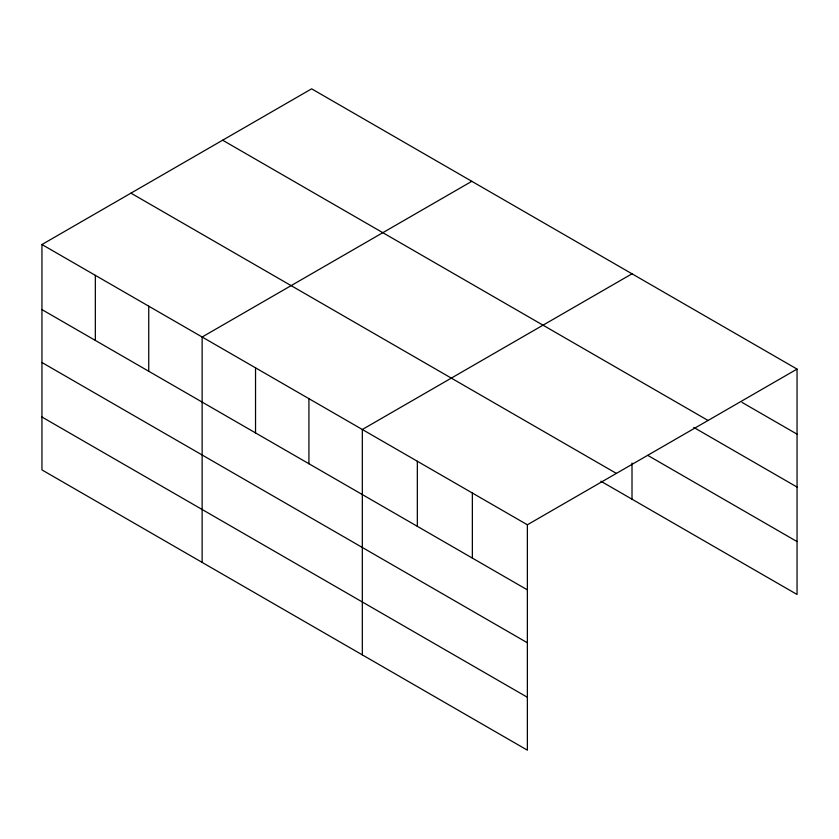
<?xml version="1.0" encoding="UTF-8"?>
<svg xmlns="http://www.w3.org/2000/svg" width="839" height="839" viewBox="0 0 839 839"><rect width="100%" height="100%" fill="white"/><g stroke="black" fill="none" stroke-linecap="round" stroke-linejoin="round"><path stroke-width="1.26" d="M41.95 244.527L527.374 524.784L527.374 750.171L41.95 469.913L41.95 244.527L311.626 88.829L797.05 369.087L797.05 594.473L600.86 481.208M471.822 181.308L202.136 337.005L202.136 562.403M632.008 273.797L362.333 429.495L362.333 654.881M527.374 524.784L797.05 369.087M742.033 402.405L797.05 434.162M222.639 140.207L708.053 420.465M693.759 427.429L797.05 487.071M647.729 455.357L797.05 541.575M130.947 193.148L616.361 473.395M41.95 309.601L527.374 589.859M41.95 362.511L527.374 642.768M41.95 417.014L527.374 697.272M632.008 463.065L632.008 499.184M472.357 493.017L472.357 558.103M417.34 461.251L417.34 526.336M308.93 398.661L308.93 463.747M255.538 367.839L255.538 432.914M148.744 306.183L148.744 371.258M95.342 275.349L95.342 340.435"/></g></svg>
